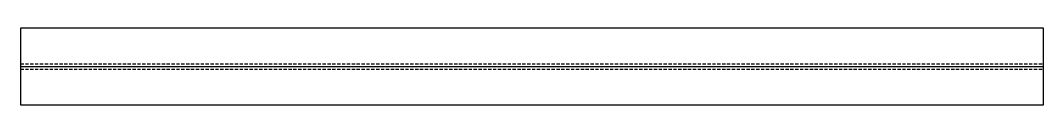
# Model space of a CAD drawing. Extents: x -500 to 500, y -38 to 38.
import ezdxf

# ---------------------------------------------------------------- set-up
doc = ezdxf.new("R2010")
doc.units = 0
doc.linetypes.add('HIDDEN2', pattern=[4.7625, 3.175, -1.5875])
doc.layers.add('0-INV', color=7, linetype='Continuous', true_color=0x1a1a1a, plot=False)
doc.layers.add('KTS_EX_HID', color=7, linetype='HIDDEN2')
doc.layers.add('KTS_EX_VIS', color=7, linetype='Continuous')

msp = doc.modelspace()

# ---------------------------------------------------------------- linework, layer by layer
at = {"layer": '0-INV'}
msp.add_lwpolyline([(-500, 0), (500, 0)], dxfattribs=at)
at = {"layer": 'KTS_EX_HID'}
for p, q in [((-500, 2.5), (500, 2.5)), ((-500, -2.5), (500, -2.5))]:
    msp.add_line(p, q, dxfattribs=at)
at = {"layer": 'KTS_EX_VIS'}
msp.add_lwpolyline([(-500, -37.5), (500, -37.5), (500, 37.5), (-500, 37.5)], close=True, dxfattribs=at)

doc.saveas('drawing.dxf')
